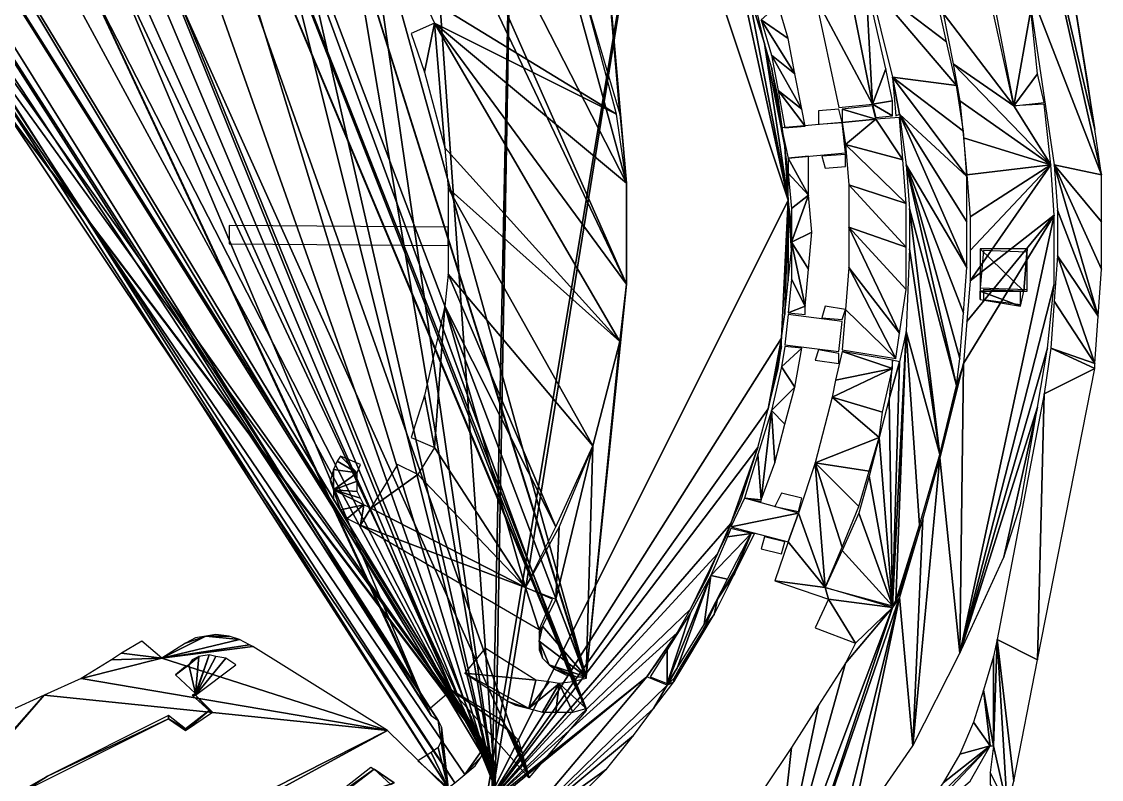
# Model space of a CAD drawing. Extents: x -35430092 to -35393830, y 11991942 to 12015432.
# Drawn here: x -35410488 to -35409596, y 12001716 to 12002343 of the extents above; entities that cross this region are included whole.
import ezdxf

# ---------------------------------------------------------------- set-up
doc = ezdxf.new("R2010")
doc.units = 0

msp = doc.modelspace()

# ---------------------------------------------------------------- linework, layer by layer
at = {"layer": 'mg_to_dxf', "color": 52}
for points in [[(-35410099.65, 12001735.92), (-35410099.65, 12001735.92), (-35410837.43, 12002906.62), (-35410934.87, 12002842.59)], [(-35410096.86, 12001727.57), (-35410096.86, 12001727.57), (-35410812.37, 12002908.01), (-35410837.43, 12002906.62)], [(-35410099.65, 12001735.92), (-35410099.65, 12001735.92), (-35410837.43, 12002906.62), (-35410099.65, 12001735.92)], [(-35410096.86, 12001727.57), (-35410096.86, 12001727.57), (-35410837.43, 12002906.62), (-35410099.65, 12001735.92)], [(-35410096.86, 12001719.21), (-35410096.86, 12001719.21), (-35410739.98, 12002906.62), (-35410812.37, 12002908.01)], [(-35410096.86, 12001719.21), (-35410096.86, 12001719.21), (-35410812.37, 12002908.01), (-35410096.86, 12001727.57)], [(-35410739.98, 12002906.62), (-35410739.98, 12002906.62), (-35410096.86, 12001719.21), (-35410706.57, 12002906.62)], [(-35410096.86, 12001719.21), (-35410096.86, 12001719.21), (-35410653.68, 12002903.84), (-35410706.57, 12002906.62)], [(-35410096.86, 12001719.21), (-35410096.86, 12001719.21), (-35410575.72, 12002894.09), (-35410653.68, 12002903.84)], [(-35410575.72, 12002894.09), (-35410575.72, 12002894.09), (-35410096.86, 12001709.47), (-35410511.69, 12002882.96)], [(-35410096.86, 12001709.47), (-35410096.86, 12001709.47), (-35410575.72, 12002894.09), (-35410096.86, 12001719.21)], [(-35410511.69, 12002882.96), (-35410511.69, 12002882.96), (-35410096.86, 12001709.47), (-35410450.44, 12002867.64)], [(-35410130.27, 12001713.65), (-35410130.27, 12001713.65), (-35410895.89, 12002857.9), (-35410881.97, 12002867.64)], [(-35410135.84, 12001709.47), (-35410135.84, 12001709.47), (-35410881.97, 12002867.64), (-35410873.62, 12002870.43)], [(-35410130.27, 12001713.65), (-35410130.27, 12001713.65), (-35410881.97, 12002867.64), (-35410135.84, 12001709.47)], [(-35410144.19, 12001765.15), (-35410144.19, 12001765.15), (-35410873.62, 12002870.43), (-35410854.13, 12002871.82)], [(-35410135.84, 12001709.47), (-35410135.84, 12001709.47), (-35410873.62, 12002870.43), (-35410144.19, 12001765.15)], [(-35410149.76, 12001769.33), (-35410149.76, 12001769.33), (-35410854.13, 12002871.82), (-35410837.43, 12002871.82)], [(-35410149.76, 12001769.33), (-35410149.76, 12001769.33), (-35410854.13, 12002871.82), (-35410149.76, 12001769.33)], [(-35410144.19, 12001765.15), (-35410144.19, 12001765.15), (-35410854.13, 12002871.82), (-35410149.76, 12001769.33)], [(-35410149.76, 12001769.33), (-35410149.76, 12001769.33), (-35410837.43, 12002871.82), (-35410659.24, 12002857.9)], [(-35410450.44, 12002867.64), (-35410450.44, 12002867.64), (-35410096.86, 12001709.47), (-35410380.84, 12002845.37)], [(-35410105.21, 12001744.27), (-35410105.21, 12001744.27), (-35410904.24, 12002849.55), (-35410895.89, 12002857.9)], [(-35410130.27, 12001713.65), (-35410130.27, 12001713.65), (-35410895.89, 12002857.9), (-35410130.27, 12001713.65)], [(-35410130.27, 12001713.65), (-35410130.27, 12001713.65), (-35410895.89, 12002857.9)], [(-35410121.92, 12001720.61), (-35410121.92, 12001720.61), (-35410895.89, 12002857.9), (-35410130.27, 12001713.65)], [(-35410105.21, 12001744.27), (-35410105.21, 12001744.27), (-35410895.89, 12002857.9), (-35410121.92, 12001720.61)], [(-35410152.54, 12001773.5), (-35410152.54, 12001773.5), (-35410659.24, 12002857.9), (-35410609.13, 12002853.72)], [(-35410149.76, 12001769.33), (-35410149.76, 12001769.33), (-35410659.24, 12002857.9), (-35410152.54, 12001773.5)], [(-35410105.21, 12001744.27), (-35410105.21, 12001744.27), (-35410934.87, 12002842.59), (-35410904.24, 12002849.55)], [(-35410133.05, 12001790.21), (-35410133.05, 12001790.21), (-35410609.13, 12002853.72), (-35410578.51, 12002849.55)], [(-35410152.54, 12001773.5), (-35410152.54, 12001773.5), (-35410609.13, 12002853.72), (-35410133.05, 12001790.21)], [(-35410069.02, 12001717.82), (-35410069.02, 12001717.82), (-35410578.51, 12002849.55), (-35410461.58, 12002824.49)], [(-35410133.05, 12001790.21), (-35410133.05, 12001790.21), (-35410578.51, 12002849.55), (-35410069.02, 12001717.82)], [(-35410099.65, 12001735.92), (-35410099.65, 12001735.92), (-35410934.87, 12002842.59), (-35410105.21, 12001744.27)], [(-35410380.84, 12002845.37), (-35410380.84, 12002845.37), (-35410096.86, 12001709.47), (-35410353, 12002834.23)], [(-35410353, 12002834.23), (-35410353, 12002834.23), (-35410096.86, 12001709.47), (-35410280.61, 12002800.83)], [(-35410021.69, 12001774.9), (-35410021.69, 12001774.9), (-35410461.58, 12002824.49), (-35410430.95, 12002814.75)], [(-35410021.69, 12001773.5), (-35410021.69, 12001773.5), (-35410461.58, 12002824.49), (-35410021.69, 12001774.9)], [(-35410021.69, 12001773.5), (-35410021.69, 12001773.5), (-35410069.02, 12001717.82), (-35410461.58, 12002824.49)], [(-35410032.83, 12001797.17), (-35410032.83, 12001797.17), (-35410430.95, 12002814.75), (-35410403.11, 12002805)], [(-35410021.69, 12001774.9), (-35410021.69, 12001774.9), (-35410430.95, 12002814.75), (-35410032.83, 12001797.17)], [(-35410021.69, 12001799.95), (-35410021.69, 12001799.95), (-35410403.11, 12002805), (-35410327.94, 12002774.38)], [(-35410021.69, 12001799.95), (-35410021.69, 12001799.95), (-35410403.11, 12002805), (-35410021.69, 12001799.95)], [(-35410032.83, 12001797.17), (-35410032.83, 12001797.17), (-35410403.11, 12002805), (-35410021.69, 12001799.95)], [(-35410280.61, 12002800.83), (-35410280.61, 12002800.83), (-35410096.86, 12001709.47), (-35410252.77, 12002786.91)], [(-35410252.77, 12002786.91), (-35410252.77, 12002786.91), (-35410096.86, 12001709.47), (-35410169.25, 12002735.4)], [(-35410021.69, 12001801.34), (-35410021.69, 12001801.34), (-35410327.94, 12002774.38), (-35410286.18, 12002752.1)], [(-35410021.69, 12001799.95), (-35410021.69, 12001799.95), (-35410327.94, 12002774.38), (-35410021.69, 12001801.34)], [(-35409988.28, 12002125.69), (-35409988.28, 12002125.69), (-35410286.18, 12002752.1), (-35410258.34, 12002736.79)], [(-35410021.69, 12001801.34), (-35410021.69, 12001801.34), (-35410286.18, 12002752.1), (-35409988.28, 12002125.69)], [(-35409988.28, 12002209.21), (-35409988.28, 12002209.21), (-35410258.34, 12002736.79), (-35410108, 12002646.31)], [(-35409988.28, 12002125.69), (-35409988.28, 12002125.69), (-35410258.34, 12002736.79), (-35409988.28, 12002209.21)], [(-35410169.25, 12002735.4), (-35410169.25, 12002735.4), (-35410096.86, 12001709.47), (-35410080.16, 12002661.62)], [(-35410099.65, 12001701.12), (-35410099.65, 12001701.12), (-35410080.16, 12002661.62), (-35410096.86, 12001709.47)], [(-35410099.65, 12001701.12), (-35410099.65, 12001701.12), (-35409966.01, 12002529.38), (-35410080.16, 12002661.62)], [(-35409988.28, 12002209.21), (-35409988.28, 12002209.21), (-35410108, 12002646.31), (-35410018.91, 12002560)], [(-35409679.25, 12002586.45), (-35409679.25, 12002586.45), (-35409601.3, 12002253.76), (-35409637.49, 12002480.66)], [(-35409595.73, 12002216.17), (-35409595.73, 12002216.17), (-35409601.3, 12002253.76), (-35409679.25, 12002586.45)], [(-35409679.25, 12002586.45), (-35409679.25, 12002586.45), (-35409656.98, 12002374.86), (-35409595.73, 12002216.17)], [(-35410018.91, 12002560), (-35410018.91, 12002560), (-35410018.91, 12002351.2), (-35409993.85, 12002266.28)], [(-35410018.91, 12002560), (-35410018.91, 12002560), (-35409993.85, 12002266.28), (-35409988.28, 12002209.21)], [(-35409966.01, 12002529.38), (-35409966.01, 12002529.38), (-35410105.21, 12001694.16), (-35409854.65, 12002195.29)], [(-35410105.21, 12001694.16), (-35410105.21, 12001694.16), (-35409966.01, 12002529.38), (-35410099.65, 12001701.12)], [(-35409966.01, 12002529.38), (-35409966.01, 12002529.38), (-35409854.65, 12002195.29), (-35409899.19, 12002399.92)], [(-35409601.3, 12002253.76), (-35409601.3, 12002253.76), (-35409606.87, 12002292.73), (-35409637.49, 12002480.66)], [(-35409821.24, 12002456.99), (-35409821.24, 12002456.99), (-35409832.37, 12002363.73), (-35409785.05, 12002274.64)], [(-35409821.24, 12002456.99), (-35409821.24, 12002456.99), (-35409785.05, 12002274.64), (-35409790.61, 12002376.25)], [(-35409899.19, 12002399.92), (-35409899.19, 12002399.92), (-35409854.65, 12002195.29), (-35409888.06, 12002369.29)], [(-35409790.61, 12002376.25), (-35409790.61, 12002376.25), (-35409785.05, 12002274.64), (-35409773.91, 12002303.87)], [(-35409723.8, 12002326.14), (-35409723.8, 12002326.14), (-35409732.15, 12002363.73), (-35409787.83, 12002374.86)], [(-35409787.83, 12002374.86), (-35409787.83, 12002374.86), (-35409715.44, 12002289.95), (-35409723.8, 12002326.14)], [(-35409787.83, 12002374.86), (-35409787.83, 12002374.86), (-35409768.34, 12002296.91), (-35409715.44, 12002289.95)], [(-35409656.98, 12002374.86), (-35409656.98, 12002374.86), (-35409634.71, 12002224.52), (-35409595.73, 12002216.17)], [(-35409996.64, 12002266.28), (-35409996.64, 12002266.28), (-35410018.91, 12002349.81), (-35410158.11, 12002365.12)], [(-35410146.98, 12002341.45), (-35410146.98, 12002341.45), (-35409996.64, 12002266.28), (-35410158.11, 12002365.12)], [(-35409888.06, 12002369.29), (-35409888.06, 12002369.29), (-35409854.65, 12002195.29), (-35409874.14, 12002324.75)], [(-35409888.06, 12002369.29), (-35409888.06, 12002369.29), (-35409874.14, 12002324.75), (-35409879.7, 12002348.41)], [(-35409832.37, 12002363.73), (-35409832.37, 12002363.73), (-35409812.89, 12002271.85), (-35409785.05, 12002274.64)], [(-35409876.92, 12002344.24), (-35409876.92, 12002344.24), (-35409854.65, 12002328.93), (-35409863, 12002356.77)], [(-35409668.11, 12002273.24), (-35409668.11, 12002273.24), (-35409687.6, 12002362.33), (-35409726.58, 12002349.81)], [(-35409668.11, 12002273.24), (-35409668.11, 12002273.24), (-35409654.19, 12002352.59), (-35409684.82, 12002360.94)], [(-35409718.23, 12002308.04), (-35409718.23, 12002308.04), (-35409668.11, 12002273.24), (-35409726.58, 12002349.81)], [(-35409648.63, 12002299.69), (-35409648.63, 12002299.69), (-35409654.19, 12002352.59), (-35409668.11, 12002273.24)], [(-35410146.98, 12002341.45), (-35410146.98, 12002341.45), (-35410166.46, 12002333.1), (-35410155.33, 12002301.08)], [(-35410146.98, 12002341.45), (-35410146.98, 12002341.45), (-35410155.33, 12002301.08), (-35410138.62, 12002238.44)], [(-35410146.98, 12002341.45), (-35410146.98, 12002341.45), (-35409988.28, 12002209.21), (-35409996.64, 12002266.28)], [(-35409993.85, 12002078.36), (-35409993.85, 12002078.36), (-35409988.28, 12002125.69), (-35410146.98, 12002341.45)], [(-35410146.98, 12002341.45), (-35410146.98, 12002341.45), (-35409988.28, 12002125.69), (-35409988.28, 12002209.21)], [(-35410138.62, 12002238.44), (-35410138.62, 12002238.44), (-35409993.85, 12002078.36), (-35410146.98, 12002341.45)], [(-35409849.08, 12002299.69), (-35409849.08, 12002299.69), (-35409854.65, 12002328.93), (-35409876.92, 12002344.24)], [(-35409868.57, 12002315.01), (-35409868.57, 12002315.01), (-35409849.08, 12002299.69), (-35409876.92, 12002344.24)], [(-35409874.14, 12002324.75), (-35409874.14, 12002324.75), (-35409857.43, 12002239.84), (-35409868.57, 12002305.26)], [(-35409874.14, 12002324.75), (-35409874.14, 12002324.75), (-35409854.65, 12002195.29), (-35409857.43, 12002239.84)], [(-35409868.57, 12002315.01), (-35409868.57, 12002315.01), (-35409843.51, 12002270.46), (-35409849.08, 12002299.69)], [(-35409868.57, 12002315.01), (-35409868.57, 12002315.01), (-35409863, 12002285.77), (-35409843.51, 12002270.46)], [(-35409868.57, 12002305.26), (-35409868.57, 12002305.26), (-35409857.43, 12002239.84), (-35409863, 12002280.2)], [(-35409773.91, 12002303.87), (-35409773.91, 12002303.87), (-35409785.05, 12002274.64), (-35409768.34, 12002277.42)], [(-35409637.49, 12002224.52), (-35409637.49, 12002224.52), (-35409668.11, 12002273.24), (-35409718.23, 12002308.04)], [(-35409637.49, 12002224.52), (-35409637.49, 12002224.52), (-35409718.23, 12002308.04), (-35409712.66, 12002277.42)], [(-35409768.34, 12002296.91), (-35409768.34, 12002296.91), (-35409765.56, 12002264.89), (-35409762.77, 12002266.28)], [(-35409768.34, 12002296.91), (-35409768.34, 12002296.91), (-35409709.88, 12002252.36), (-35409715.44, 12002289.95)], [(-35409768.34, 12002296.91), (-35409768.34, 12002296.91), (-35409707.09, 12002214.78), (-35409709.88, 12002252.36)], [(-35409762.77, 12002266.28), (-35409762.77, 12002266.28), (-35409707.09, 12002214.78), (-35409768.34, 12002296.91)], [(-35409648.63, 12002299.69), (-35409648.63, 12002299.69), (-35409668.11, 12002273.24), (-35409643.06, 12002276.03)], [(-35409863, 12002285.77), (-35409863, 12002285.77), (-35409840.73, 12002256.54), (-35409843.51, 12002270.46)], [(-35409863, 12002285.77), (-35409863, 12002285.77), (-35409857.43, 12002255.15), (-35409840.73, 12002256.54)], [(-35409785.05, 12002274.64), (-35409785.05, 12002274.64), (-35409768.34, 12002264.89), (-35409768.34, 12002277.42)], [(-35409785.05, 12002274.64), (-35409785.05, 12002274.64), (-35409782.26, 12002263.5), (-35409768.34, 12002264.89)], [(-35409637.49, 12002224.52), (-35409637.49, 12002224.52), (-35409712.66, 12002277.42), (-35409709.88, 12002246.8)], [(-35409637.49, 12002224.52), (-35409637.49, 12002224.52), (-35409643.06, 12002274.64), (-35409668.11, 12002273.24)], [(-35409829.59, 12002257.93), (-35409810.1, 12002259.32), (-35409812.89, 12002270.46), (-35409829.59, 12002269.07)], [(-35409782.26, 12002262.11), (-35409782.26, 12002262.11), (-35409785.05, 12002273.24), (-35409810.1, 12002270.46)], [(-35409782.26, 12002262.11), (-35409782.26, 12002262.11), (-35409810.1, 12002270.46), (-35409810.1, 12002259.32)], [(-35409762.77, 12002266.28), (-35409762.77, 12002266.28), (-35409707.09, 12002139.61), (-35409707.09, 12002177.19)], [(-35409762.77, 12002266.28), (-35409762.77, 12002266.28), (-35409707.09, 12002177.19), (-35409707.09, 12002214.78)], [(-35409762.77, 12002266.28), (-35409762.77, 12002266.28), (-35409757.21, 12002224.52), (-35409707.09, 12002139.61)], [(-35409860.22, 12002255.15), (-35409854.65, 12002230.09), (-35409807.32, 12002234.27), (-35409810.1, 12002259.32)], [(-35409807.32, 12002241.23), (-35409807.32, 12002241.23), (-35409782.26, 12002262.11), (-35409810.1, 12002259.32)], [(-35409807.32, 12002241.23), (-35409807.32, 12002241.23), (-35409759.99, 12002228.7), (-35409782.26, 12002262.11)], [(-35409782.26, 12002262.11), (-35409782.26, 12002262.11), (-35409759.99, 12002228.7), (-35409762.77, 12002263.5)], [(-35409857.43, 12002239.84), (-35409857.43, 12002239.84), (-35409854.65, 12002195.29), (-35409854.65, 12002217.56)], [(-35409807.32, 12002241.23), (-35409807.32, 12002241.23), (-35409757.21, 12002192.51), (-35409759.99, 12002228.7)], [(-35409804.53, 12002207.82), (-35409804.53, 12002207.82), (-35409757.21, 12002192.51), (-35409807.32, 12002241.23)], [(-35409637.49, 12002224.52), (-35409637.49, 12002224.52), (-35409709.88, 12002246.8), (-35409707.09, 12002216.17)], [(-35409993.85, 12002078.36), (-35409993.85, 12002078.36), (-35410138.62, 12002238.44), (-35410135.84, 12002205.03)], [(-35409837.94, 12002199.47), (-35409837.94, 12002199.47), (-35409837.94, 12002231.48), (-35409854.65, 12002230.09)], [(-35409837.94, 12002199.47), (-35409837.94, 12002199.47), (-35409854.65, 12002230.09), (-35409854.65, 12002217.56)], [(-35409824.02, 12002221.74), (-35409807.32, 12002223.13), (-35409807.32, 12002232.87), (-35409826.81, 12002231.48)], [(-35409757.21, 12002224.52), (-35409757.21, 12002224.52), (-35409709.88, 12002102.02), (-35409707.09, 12002139.61)], [(-35409757.21, 12002224.52), (-35409757.21, 12002224.52), (-35409712.66, 12002064.44), (-35409709.88, 12002102.02)], [(-35409715.44, 12002042.17), (-35409715.44, 12002042.17), (-35409712.66, 12002064.44), (-35409757.21, 12002224.52)], [(-35409754.42, 12002188.33), (-35409754.42, 12002188.33), (-35409715.44, 12002042.17), (-35409757.21, 12002224.52)], [(-35409637.49, 12002224.52), (-35409637.49, 12002224.52), (-35409707.09, 12002216.17), (-35409704.31, 12002181.37)], [(-35409637.49, 12002224.52), (-35409637.49, 12002224.52), (-35409704.31, 12002128.47), (-35409634.71, 12002182.76)], [(-35409637.49, 12002224.52), (-35409637.49, 12002224.52), (-35409704.31, 12002181.37), (-35409704.31, 12002153.53)], [(-35409637.49, 12002224.52), (-35409637.49, 12002224.52), (-35409704.31, 12002153.53), (-35409704.31, 12002128.47)], [(-35409634.71, 12002224.52), (-35409634.71, 12002224.52), (-35409595.73, 12002138.22), (-35409595.73, 12002177.19)], [(-35409634.71, 12002224.52), (-35409634.71, 12002224.52), (-35409598.51, 12002099.24), (-35409595.73, 12002138.22)], [(-35409631.92, 12002186.94), (-35409631.92, 12002186.94), (-35409598.51, 12002099.24), (-35409634.71, 12002224.52)], [(-35409634.71, 12002224.52), (-35409634.71, 12002224.52), (-35409595.73, 12002177.19), (-35409595.73, 12002216.17)], [(-35409851.86, 12002188.33), (-35409851.86, 12002188.33), (-35409837.94, 12002199.47), (-35409854.65, 12002217.56)], [(-35410135.84, 12002205.03), (-35410135.84, 12002205.03), (-35410016.12, 12001992.05), (-35409993.85, 12002078.36)], [(-35410135.84, 12002134.04), (-35410135.84, 12002134.04), (-35410016.12, 12001992.05), (-35410135.84, 12002205.03)], [(-35409804.53, 12002207.82), (-35409804.53, 12002207.82), (-35409757.21, 12002156.31), (-35409757.21, 12002192.51)], [(-35409804.53, 12002173.02), (-35409804.53, 12002173.02), (-35409757.21, 12002156.31), (-35409804.53, 12002207.82)], [(-35409854.65, 12002195.29), (-35409854.65, 12002195.29), (-35410105.21, 12001694.16), (-35409860.22, 12002081.14)], [(-35409854.65, 12002195.29), (-35409854.65, 12002195.29), (-35409860.22, 12002081.14), (-35409857.43, 12002100.63)], [(-35409854.65, 12002128.47), (-35409854.65, 12002128.47), (-35409854.65, 12002195.29), (-35409857.43, 12002100.63)], [(-35409854.65, 12002195.29), (-35409854.65, 12002195.29), (-35409851.86, 12002153.53), (-35409851.86, 12002175.8)], [(-35409854.65, 12002195.29), (-35409854.65, 12002195.29), (-35409854.65, 12002128.47), (-35409851.86, 12002153.53)], [(-35409851.86, 12002160.49), (-35409851.86, 12002160.49), (-35409835.16, 12002168.84), (-35409837.94, 12002199.47)], [(-35409851.86, 12002160.49), (-35409851.86, 12002160.49), (-35409837.94, 12002199.47), (-35409851.86, 12002188.33)], [(-35409729.36, 12001985.09), (-35409729.36, 12001985.09), (-35409715.44, 12002042.17), (-35409754.42, 12002188.33)], [(-35409754.42, 12002154.92), (-35409754.42, 12002154.92), (-35409729.36, 12001985.09), (-35409754.42, 12002188.33)], [(-35409631.92, 12002149.35), (-35409631.92, 12002149.35), (-35409598.51, 12002099.24), (-35409631.92, 12002186.94)], [(-35409634.71, 12002182.76), (-35409634.71, 12002182.76), (-35409712.66, 12001820.83), (-35409634.71, 12002125.69)], [(-35409634.71, 12002182.76), (-35409634.71, 12002182.76), (-35409709.88, 12002060.26), (-35409712.66, 12001820.83)], [(-35409634.71, 12002182.76), (-35409634.71, 12002182.76), (-35409707.09, 12002095.06), (-35409709.88, 12002060.26)], [(-35409634.71, 12002182.76), (-35409634.71, 12002182.76), (-35409704.31, 12002128.47), (-35409707.09, 12002095.06)], [(-35410316.8, 12002159.1), (-35410135.84, 12002157.71), (-35410135.84, 12002173.02), (-35410316.8, 12002174.41)], [(-35409835.16, 12002168.84), (-35409835.16, 12002168.84), (-35409851.86, 12002160.49), (-35409837.94, 12002138.22)], [(-35409804.53, 12002173.02), (-35409804.53, 12002173.02), (-35409757.21, 12002121.51), (-35409757.21, 12002156.31)], [(-35409804.53, 12002173.02), (-35409804.53, 12002173.02), (-35409762.77, 12002085.32), (-35409757.21, 12002121.51)], [(-35409804.53, 12002139.61), (-35409804.53, 12002139.61), (-35409762.77, 12002085.32), (-35409804.53, 12002173.02)], [(-35409851.86, 12002160.49), (-35409851.86, 12002160.49), (-35409840.73, 12002107.59), (-35409837.94, 12002138.22)], [(-35409851.86, 12002160.49), (-35409851.86, 12002160.49), (-35409851.86, 12002129.86), (-35409840.73, 12002107.59)], [(-35409757.21, 12002086.71), (-35409757.21, 12002086.71), (-35409729.36, 12001985.09), (-35409754.42, 12002154.92)], [(-35409659.76, 12002120.12), (-35409659.76, 12002120.12), (-35409656.98, 12002154.92), (-35409695.96, 12002154.92)], [(-35409659.76, 12002120.12), (-35409659.76, 12002120.12), (-35409695.96, 12002154.92), (-35409695.96, 12002120.12)], [(-35409695.96, 12002122.9), (-35409656.98, 12002121.51), (-35409656.98, 12002152.14), (-35409693.17, 12002153.53)], [(-35409659.76, 12002120.12), (-35409659.76, 12002120.12), (-35409656.98, 12002120.12), (-35409656.98, 12002154.92)], [(-35409634.71, 12002111.77), (-35409634.71, 12002111.77), (-35409601.3, 12002060.26), (-35409631.92, 12002149.35)], [(-35409601.3, 12002060.26), (-35409601.3, 12002060.26), (-35409598.51, 12002099.24), (-35409631.92, 12002149.35)], [(-35410138.62, 12002107.59), (-35410138.62, 12002107.59), (-35410046.75, 12001925.23), (-35410135.84, 12002134.04)], [(-35410135.84, 12002134.04), (-35410135.84, 12002134.04), (-35410046.75, 12001925.23), (-35410016.12, 12001992.05)], [(-35409807.32, 12002104.81), (-35409807.32, 12002104.81), (-35409765.56, 12002064.44), (-35409804.53, 12002139.61)], [(-35409765.56, 12002064.44), (-35409765.56, 12002064.44), (-35409762.77, 12002085.32), (-35409804.53, 12002139.61)], [(-35409988.28, 12002125.69), (-35409988.28, 12002125.69), (-35409993.85, 12002078.36), (-35410021.69, 12001801.34)], [(-35409851.86, 12002129.86), (-35409851.86, 12002129.86), (-35409854.65, 12002102.02), (-35409840.73, 12002107.59)], [(-35409634.71, 12002125.69), (-35409634.71, 12002125.69), (-35409712.66, 12001820.83), (-35409640.27, 12002072.79)], [(-35409695.96, 12002113.16), (-35409695.96, 12002113.16), (-35409695.96, 12002120.12)], [(-35409662.55, 12002107.59), (-35409662.55, 12002107.59), (-35409695.96, 12002120.12), (-35409695.96, 12002113.16)], [(-35409659.76, 12002120.12), (-35409659.76, 12002120.12), (-35409695.96, 12002120.12), (-35409662.55, 12002107.59)], [(-35409693.17, 12002113.16), (-35409662.55, 12002108.98), (-35409662.55, 12002120.12), (-35409693.17, 12002121.51)], [(-35410146.98, 12001990.66), (-35410146.98, 12001990.66), (-35410138.62, 12002107.59), (-35410155.33, 12002033.81)], [(-35410071.81, 12001875.12), (-35410071.81, 12001875.12), (-35410138.62, 12002107.59), (-35410146.98, 12001990.66)], [(-35410071.81, 12001875.12), (-35410071.81, 12001875.12), (-35410046.75, 12001925.23), (-35410138.62, 12002107.59)], [(-35409840.73, 12002107.59), (-35409840.73, 12002107.59), (-35409854.65, 12002102.02), (-35409840.73, 12002100.63)], [(-35409810.1, 12002096.46), (-35409807.32, 12002104.81), (-35409824.02, 12002107.59), (-35409826.81, 12002097.85)], [(-35409807.32, 12002104.81), (-35409807.32, 12002104.81), (-35409810.1, 12002071.4), (-35409765.56, 12002064.44)], [(-35409601.3, 12002060.26), (-35409601.3, 12002060.26), (-35409634.71, 12002111.77), (-35409637.49, 12002072.79)], [(-35409857.43, 12002075.57), (-35409812.89, 12002070.01), (-35409810.1, 12002095.06), (-35409854.65, 12002100.63)], [(-35409860.22, 12002081.14), (-35409860.22, 12002081.14), (-35410105.21, 12001694.16), (-35409871.35, 12002022.68)], [(-35409993.85, 12002078.36), (-35409993.85, 12002078.36), (-35410016.12, 12001992.05), (-35410021.69, 12001801.34)], [(-35409860.22, 12002074.18), (-35409860.22, 12002074.18), (-35409860.22, 12002081.14), (-35409871.35, 12002022.68)], [(-35409768.34, 12001859.81), (-35409768.34, 12001859.81), (-35409757.21, 12002086.71), (-35409762.77, 12002061.65)], [(-35409768.34, 12001859.81), (-35409768.34, 12001859.81), (-35409765.56, 12001863.99), (-35409757.21, 12002086.71)], [(-35409765.56, 12001863.99), (-35409765.56, 12001863.99), (-35409746.07, 12001926.63), (-35409757.21, 12002086.71)], [(-35409757.21, 12002086.71), (-35409757.21, 12002086.71), (-35409746.07, 12001926.63), (-35409729.36, 12001985.09)], [(-35409860.22, 12002074.18), (-35409860.22, 12002074.18), (-35409871.35, 12002022.68), (-35409863, 12002056.09)], [(-35409860.22, 12002057.48), (-35409860.22, 12002057.48), (-35409843.51, 12002072.79), (-35409857.43, 12002074.18)], [(-35409860.22, 12002057.48), (-35409860.22, 12002057.48), (-35409849.08, 12002040.77), (-35409843.51, 12002072.79)], [(-35409832.37, 12002063.05), (-35409812.89, 12002060.26), (-35409812.89, 12002068.61), (-35409829.59, 12002071.4)], [(-35409815.67, 12002046.34), (-35409815.67, 12002046.34), (-35409768.34, 12002056.09), (-35409810.1, 12002070.01)], [(-35409810.1, 12002070.01), (-35409810.1, 12002070.01), (-35409768.34, 12002056.09), (-35409768.34, 12002063.05)], [(-35409640.27, 12002072.79), (-35409640.27, 12002072.79), (-35409712.66, 12001820.83), (-35409648.63, 12002024.07)], [(-35409643.06, 12002035.21), (-35409643.06, 12002035.21), (-35409601.3, 12002056.09), (-35409637.49, 12002072.79)], [(-35409637.49, 12002072.79), (-35409637.49, 12002072.79), (-35409601.3, 12002056.09), (-35409601.3, 12002060.26)], [(-35409762.77, 12002061.65), (-35409762.77, 12002061.65), (-35409768.34, 12002063.05), (-35409771.13, 12002031.03)], [(-35409768.34, 12001859.81), (-35409768.34, 12001859.81), (-35409762.77, 12002061.65), (-35409771.13, 12002031.03)], [(-35409709.88, 12002060.26), (-35409709.88, 12002060.26), (-35409715.44, 12002042.17), (-35409729.36, 12001982.31)], [(-35409712.66, 12001820.83), (-35409712.66, 12001820.83), (-35409709.88, 12002060.26), (-35409729.36, 12001982.31)], [(-35409868.57, 12002021.29), (-35409868.57, 12002021.29), (-35409849.08, 12002040.77), (-35409860.22, 12002057.48)], [(-35409818.45, 12002032.42), (-35409818.45, 12002032.42), (-35409768.34, 12002056.09), (-35409815.67, 12002046.34)], [(-35409776.69, 12002019.89), (-35409776.69, 12002019.89), (-35409768.34, 12002056.09), (-35409818.45, 12002032.42)], [(-35409643.06, 12002035.21), (-35409643.06, 12002035.21), (-35409648.63, 12001815.26), (-35409601.3, 12002056.09)], [(-35410155.33, 12002033.81), (-35410155.33, 12002033.81), (-35410166.46, 12001999.01), (-35410146.98, 12001990.66)], [(-35409868.57, 12002021.29), (-35409868.57, 12002021.29), (-35409857.43, 12002010.15), (-35409849.08, 12002040.77)], [(-35409682.04, 12001831.97), (-35409682.04, 12001831.97), (-35409648.63, 12001815.26), (-35409643.06, 12002035.21)], [(-35409832.37, 12001978.13), (-35409832.37, 12001978.13), (-35409779.48, 12001999.01), (-35409818.45, 12002032.42)], [(-35409818.45, 12002032.42), (-35409818.45, 12002032.42), (-35409779.48, 12001999.01), (-35409776.69, 12002019.89)], [(-35409768.34, 12001859.81), (-35409768.34, 12001859.81), (-35409771.13, 12002031.03), (-35409779.48, 12001999.01)], [(-35409871.35, 12002022.68), (-35409871.35, 12002022.68), (-35410105.21, 12001694.16), (-35409879.7, 12001990.66)], [(-35409876.92, 12001947.51), (-35409876.92, 12001947.51), (-35409868.57, 12002021.29), (-35409879.7, 12001985.09)], [(-35409876.92, 12001947.51), (-35409876.92, 12001947.51), (-35409865.78, 12001978.13), (-35409868.57, 12002021.29)], [(-35409868.57, 12002021.29), (-35409868.57, 12002021.29), (-35409865.78, 12001978.13), (-35409857.43, 12002010.15)], [(-35409648.63, 12002024.07), (-35409648.63, 12002024.07), (-35409712.66, 12001820.83), (-35409676.47, 12001900.18)], [(-35409648.63, 12002024.07), (-35409648.63, 12002024.07), (-35409676.47, 12001900.18), (-35409662.55, 12001943.33)], [(-35409832.37, 12001978.13), (-35409832.37, 12001978.13), (-35409787.83, 12001971.17), (-35409779.48, 12001999.01)], [(-35409768.34, 12001859.81), (-35409768.34, 12001859.81), (-35409779.48, 12001999.01), (-35409787.83, 12001967)], [(-35410071.81, 12001875.12), (-35410071.81, 12001875.12), (-35410146.98, 12001990.66), (-35410160.9, 12001968.39)], [(-35409879.7, 12001990.66), (-35409879.7, 12001990.66), (-35410105.21, 12001694.16), (-35409901.98, 12001928.02)], [(-35410016.12, 12001992.05), (-35410016.12, 12001992.05), (-35410043.96, 12001925.23), (-35410046.75, 12001865.38)], [(-35410021.69, 12001801.34), (-35410021.69, 12001801.34), (-35410016.12, 12001992.05), (-35410046.75, 12001865.38)], [(-35409879.7, 12001990.66), (-35409879.7, 12001990.66), (-35409901.98, 12001928.02), (-35409893.62, 12001947.51)], [(-35410211.01, 12001969.78), (-35410211.01, 12001969.78), (-35410224.93, 12001983.7), (-35410227.71, 12001979.52)], [(-35410211.01, 12001969.78), (-35410211.01, 12001969.78), (-35410208.22, 12001976.74), (-35410224.93, 12001983.7)], [(-35409876.92, 12001947.51), (-35409876.92, 12001947.51), (-35409879.7, 12001985.09), (-35409890.84, 12001948.9)], [(-35409712.66, 12001820.83), (-35409712.66, 12001820.83), (-35409729.36, 12001982.31), (-35409751.64, 12001744.27)], [(-35409729.36, 12001982.31), (-35409729.36, 12001982.31), (-35409743.28, 12001932.2), (-35409751.64, 12001744.27)], [(-35410233.28, 12001962.82), (-35410233.28, 12001962.82), (-35410230.5, 12001955.86), (-35410230.5, 12001972.56)], [(-35410230.5, 12001972.56), (-35410230.5, 12001972.56), (-35410211.01, 12001969.78), (-35410227.71, 12001979.52)], [(-35410230.5, 12001955.86), (-35410230.5, 12001955.86), (-35410211.01, 12001969.78), (-35410230.5, 12001972.56)], [(-35410160.9, 12001968.39), (-35410160.9, 12001968.39), (-35410177.6, 12001976.74), (-35410199.87, 12001940.55)], [(-35409824.02, 12001875.12), (-35409824.02, 12001875.12), (-35409832.37, 12001978.13), (-35409846.3, 12001936.37)], [(-35409832.37, 12001978.13), (-35409832.37, 12001978.13), (-35409796.18, 12001941.94), (-35409787.83, 12001971.17)], [(-35409824.02, 12001875.12), (-35409824.02, 12001875.12), (-35409810.1, 12001908.53), (-35409832.37, 12001978.13)], [(-35409832.37, 12001978.13), (-35409832.37, 12001978.13), (-35409810.1, 12001908.53), (-35409796.18, 12001941.94)], [(-35410211.01, 12001962.82), (-35410211.01, 12001962.82), (-35410211.01, 12001969.78), (-35410230.5, 12001955.86)], [(-35410211.01, 12001962.82), (-35410211.01, 12001962.82), (-35410230.5, 12001955.86), (-35410211.01, 12001954.47)], [(-35410071.81, 12001875.12), (-35410071.81, 12001875.12), (-35410160.9, 12001968.39), (-35410199.87, 12001940.55)], [(-35409768.34, 12001859.81), (-35409768.34, 12001859.81), (-35409787.83, 12001967), (-35409796.18, 12001936.37)], [(-35410230.5, 12001955.86), (-35410230.5, 12001955.86), (-35410208.22, 12001948.9), (-35410211.01, 12001954.47)], [(-35410230.5, 12001955.86), (-35410230.5, 12001955.86), (-35410224.93, 12001939.16), (-35410205.44, 12001943.33)], [(-35410230.5, 12001955.86), (-35410230.5, 12001955.86), (-35410230.5, 12001947.51), (-35410224.93, 12001939.16)], [(-35410230.5, 12001955.86), (-35410230.5, 12001955.86), (-35410205.44, 12001943.33), (-35410208.22, 12001948.9)], [(-35409860.22, 12001953.08), (-35409865.78, 12001941.94), (-35409846.3, 12001937.76), (-35409843.51, 12001948.9)], [(-35409846.3, 12001936.37), (-35409846.3, 12001936.37), (-35409890.84, 12001948.9), (-35409901.98, 12001925.23)], [(-35409876.92, 12001947.51), (-35409876.92, 12001947.51), (-35409890.84, 12001948.9), (-35409876.92, 12001946.12)], [(-35410205.44, 12001943.33), (-35410205.44, 12001943.33), (-35410224.93, 12001939.16), (-35410219.36, 12001932.2)], [(-35410205.44, 12001943.33), (-35410205.44, 12001943.33), (-35410219.36, 12001932.2), (-35410208.22, 12001926.63)], [(-35410208.22, 12001926.63), (-35410208.22, 12001926.63), (-35410199.87, 12001940.55), (-35410205.44, 12001943.33)], [(-35410199.87, 12001940.55), (-35410199.87, 12001940.55), (-35410208.22, 12001926.63), (-35410071.81, 12001875.12)], [(-35409846.3, 12001936.37), (-35409846.3, 12001936.37), (-35409901.98, 12001925.23), (-35409854.65, 12001912.71)], [(-35409824.02, 12001875.12), (-35409824.02, 12001875.12), (-35409846.3, 12001936.37), (-35409854.65, 12001912.71)], [(-35409810.1, 12001905.75), (-35409810.1, 12001905.75), (-35409768.34, 12001859.81), (-35409796.18, 12001936.37)], [(-35410060.67, 12001840.32), (-35410060.67, 12001840.32), (-35410071.81, 12001875.12), (-35410208.22, 12001926.63)], [(-35409901.98, 12001928.02), (-35409901.98, 12001928.02), (-35410105.21, 12001694.16), (-35409913.11, 12001902.96)], [(-35409901.98, 12001928.02), (-35409901.98, 12001928.02), (-35409913.11, 12001902.96), (-35409904.76, 12001919.67)], [(-35409765.56, 12001863.99), (-35409765.56, 12001863.99), (-35409762.77, 12001869.55), (-35409746.07, 12001926.63)], [(-35409762.77, 12001866.77), (-35409762.77, 12001866.77), (-35409751.64, 12001744.27), (-35409743.28, 12001932.2)], [(-35410043.96, 12001925.23), (-35410043.96, 12001925.23), (-35410071.81, 12001875.12), (-35410046.75, 12001865.38)], [(-35409918.68, 12001884.87), (-35409918.68, 12001884.87), (-35409885.27, 12001919.67), (-35409904.76, 12001916.88)], [(-35409918.68, 12001884.87), (-35409918.68, 12001884.87), (-35409904.76, 12001882.08), (-35409885.27, 12001919.67)], [(-35409904.76, 12001916.88), (-35409904.76, 12001916.88), (-35409885.27, 12001919.67), (-35409901.98, 12001923.84)], [(-35409899.19, 12001886.26), (-35409899.19, 12001886.26), (-35409885.27, 12001919.67), (-35409899.19, 12001889.04)], [(-35409899.19, 12001886.26), (-35409899.19, 12001886.26), (-35409882.49, 12001919.67), (-35409885.27, 12001919.67)], [(-35409874.14, 12001916.88), (-35409876.92, 12001907.14), (-35409860.22, 12001902.96), (-35409857.43, 12001912.71)], [(-35409824.02, 12001875.12), (-35409824.02, 12001875.12), (-35409854.65, 12001912.71), (-35409865.78, 12001880.69)], [(-35409913.11, 12001902.96), (-35409913.11, 12001902.96), (-35410105.21, 12001694.16), (-35409935.39, 12001857.03)], [(-35409913.11, 12001902.96), (-35409913.11, 12001902.96), (-35409935.39, 12001857.03), (-35409921.47, 12001883.47)], [(-35409810.1, 12001905.75), (-35409810.1, 12001905.75), (-35409824.02, 12001875.12), (-35409768.34, 12001859.81)], [(-35409954.87, 12001795.78), (-35409954.87, 12001795.78), (-35409946.52, 12001808.3), (-35409918.68, 12001884.87)], [(-35409935.39, 12001854.24), (-35409935.39, 12001854.24), (-35409954.87, 12001795.78), (-35409918.68, 12001884.87)], [(-35409918.68, 12001884.87), (-35409918.68, 12001884.87), (-35409946.52, 12001808.3), (-35409924.25, 12001844.5)], [(-35409918.68, 12001884.87), (-35409918.68, 12001884.87), (-35409924.25, 12001844.5), (-35409904.76, 12001882.08)], [(-35409915.9, 12001852.85), (-35409915.9, 12001852.85), (-35409899.19, 12001886.26), (-35409913.11, 12001865.38)], [(-35409913.11, 12001865.38), (-35409913.11, 12001865.38), (-35409899.19, 12001886.26), (-35409899.19, 12001889.04)], [(-35410071.81, 12001875.12), (-35410071.81, 12001875.12), (-35410060.67, 12001840.32), (-35410049.53, 12001865.38)], [(-35409824.02, 12001875.12), (-35409824.02, 12001875.12), (-35409865.78, 12001880.69), (-35409821.24, 12001865.38)], [(-35409768.34, 12001858.42), (-35409768.34, 12001858.42), (-35409824.02, 12001875.12), (-35409821.24, 12001865.38)], [(-35410046.75, 12001865.38), (-35410046.75, 12001865.38), (-35410057.88, 12001843.1), (-35410021.69, 12001801.34)], [(-35409924.25, 12001841.71), (-35409924.25, 12001841.71), (-35409915.9, 12001852.85), (-35409913.11, 12001865.38)], [(-35409849.08, 12001616.2), (-35409849.08, 12001616.2), (-35409815.67, 12001653.79), (-35409762.77, 12001866.77)], [(-35409768.34, 12001858.42), (-35409768.34, 12001858.42), (-35409849.08, 12001616.2), (-35409762.77, 12001866.77)], [(-35409821.24, 12001865.38), (-35409821.24, 12001865.38), (-35409832.37, 12001841.71), (-35409798.97, 12001829.18)], [(-35409768.34, 12001858.42), (-35409768.34, 12001858.42), (-35409821.24, 12001865.38), (-35409798.97, 12001829.18)], [(-35409762.77, 12001866.77), (-35409762.77, 12001866.77), (-35409815.67, 12001653.79), (-35409804.53, 12001667.71)], [(-35409804.53, 12001667.71), (-35409804.53, 12001667.71), (-35409751.64, 12001744.27), (-35409762.77, 12001866.77)], [(-35409935.39, 12001857.03), (-35409935.39, 12001857.03), (-35410105.21, 12001694.16), (-35409946.52, 12001837.54)], [(-35409868.57, 12001592.54), (-35409868.57, 12001592.54), (-35409849.08, 12001616.2), (-35409768.34, 12001858.42)], [(-35409868.57, 12001592.54), (-35409868.57, 12001592.54), (-35409768.34, 12001858.42), (-35409807.32, 12001812.48)], [(-35409807.32, 12001812.48), (-35409807.32, 12001812.48), (-35409768.34, 12001858.42), (-35409798.97, 12001829.18)], [(-35409935.39, 12001854.24), (-35409935.39, 12001854.24), (-35409954.87, 12001823.62), (-35409954.87, 12001795.78)], [(-35409949.31, 12001797.17), (-35409949.31, 12001797.17), (-35409915.9, 12001852.85), (-35409924.25, 12001841.71)], [(-35409946.52, 12001837.54), (-35409946.52, 12001837.54), (-35410105.21, 12001694.16), (-35409971.58, 12001801.34)], [(-35410057.88, 12001843.1), (-35410057.88, 12001843.1), (-35410060.67, 12001838.93), (-35410060.67, 12001837.54)], [(-35410021.69, 12001801.34), (-35410021.69, 12001801.34), (-35410057.88, 12001843.1), (-35410060.67, 12001830.58)], [(-35410060.67, 12001830.58), (-35410060.67, 12001830.58), (-35410057.88, 12001843.1), (-35410060.67, 12001837.54)], [(-35409971.58, 12001801.34), (-35409971.58, 12001801.34), (-35409963.23, 12001812.48), (-35409946.52, 12001837.54)], [(-35409949.31, 12001797.17), (-35409949.31, 12001797.17), (-35409924.25, 12001841.71), (-35409943.74, 12001809.7)], [(-35410372.49, 12001816.66), (-35410372.49, 12001816.66), (-35410389.19, 12001830.58), (-35410405.89, 12001820.83)], [(-35410353, 12001829.18), (-35410353, 12001829.18), (-35410372.49, 12001816.66), (-35410336.29, 12001834.75)], [(-35410372.49, 12001816.66), (-35410372.49, 12001816.66), (-35410308.45, 12001831.97), (-35410336.29, 12001834.75)], [(-35410300.1, 12001827.79), (-35410300.1, 12001827.79), (-35410308.45, 12001831.97), (-35410372.49, 12001816.66)], [(-35410353, 12001829.18), (-35410353, 12001829.18), (-35410336.29, 12001834.75), (-35410344.64, 12001833.36)], [(-35410327.94, 12001836.14), (-35410327.94, 12001836.14), (-35410336.29, 12001834.75), (-35410316.8, 12001834.75)], [(-35410336.29, 12001834.75), (-35410336.29, 12001834.75), (-35410308.45, 12001831.97), (-35410316.8, 12001834.75)], [(-35410021.69, 12001801.34), (-35410021.69, 12001801.34), (-35410060.67, 12001830.58), (-35410052.32, 12001811.09)], [(-35410060.67, 12001830.58), (-35410060.67, 12001830.58), (-35410057.88, 12001816.66), (-35410052.32, 12001811.09)], [(-35410060.67, 12001830.58), (-35410060.67, 12001830.58), (-35410060.67, 12001823.62), (-35410057.88, 12001816.66)], [(-35409684.82, 12001744.27), (-35409684.82, 12001744.27), (-35409682.04, 12001831.97), (-35409684.82, 12001818.05)], [(-35409673.68, 12001694.16), (-35409673.68, 12001694.16), (-35409682.04, 12001831.97), (-35409684.82, 12001744.27)], [(-35409682.04, 12001831.97), (-35409682.04, 12001831.97), (-35409668.11, 12001715.04), (-35409648.63, 12001815.26)], [(-35409673.68, 12001694.16), (-35409673.68, 12001694.16), (-35409668.11, 12001715.04), (-35409682.04, 12001831.97)], [(-35410372.49, 12001816.66), (-35410372.49, 12001816.66), (-35410405.89, 12001820.83), (-35410414.25, 12001815.26)], [(-35410372.49, 12001816.66), (-35410372.49, 12001816.66), (-35410297.32, 12001826.4), (-35410300.1, 12001827.79)], [(-35410185.95, 12001756.8), (-35410185.95, 12001756.8), (-35410297.32, 12001826.4), (-35410372.49, 12001816.66)], [(-35410344.64, 12001787.42), (-35410344.64, 12001787.42), (-35410333.51, 12001819.44), (-35410341.86, 12001818.05)], [(-35410344.64, 12001786.03), (-35410344.64, 12001786.03), (-35410327.94, 12001818.05), (-35410333.51, 12001819.44)], [(-35410344.64, 12001786.03), (-35410344.64, 12001786.03), (-35410333.51, 12001819.44), (-35410344.64, 12001787.42)], [(-35410063.45, 12001798.56), (-35410063.45, 12001798.56), (-35410105.21, 12001825.01), (-35410121.92, 12001804.13)], [(-35409954.87, 12001795.78), (-35409954.87, 12001795.78), (-35409954.87, 12001823.62), (-35409968.79, 12001801.34)], [(-35410372.49, 12001816.66), (-35410372.49, 12001816.66), (-35410414.25, 12001815.26), (-35410439.3, 12001799.95)], [(-35410439.3, 12001799.95), (-35410439.3, 12001799.95), (-35410185.95, 12001756.8), (-35410372.49, 12001816.66)], [(-35410350.21, 12001811.09), (-35410350.21, 12001811.09), (-35410361.35, 12001802.74), (-35410344.64, 12001787.42)], [(-35410350.21, 12001811.09), (-35410350.21, 12001811.09), (-35410353, 12001809.7), (-35410361.35, 12001802.74)], [(-35410341.86, 12001818.05), (-35410341.86, 12001818.05), (-35410350.21, 12001811.09), (-35410344.64, 12001787.42)], [(-35410341.86, 12001818.05), (-35410341.86, 12001818.05), (-35410347.43, 12001815.26), (-35410350.21, 12001811.09)], [(-35410344.64, 12001786.03), (-35410344.64, 12001786.03), (-35410319.59, 12001816.66), (-35410327.94, 12001818.05)], [(-35410344.64, 12001786.03), (-35410344.64, 12001786.03), (-35410311.24, 12001811.09), (-35410319.59, 12001816.66)], [(-35410030.04, 12001801.34), (-35410030.04, 12001801.34), (-35410052.32, 12001811.09), (-35410046.75, 12001806.91)], [(-35410021.69, 12001801.34), (-35410021.69, 12001801.34), (-35410052.32, 12001811.09), (-35410030.04, 12001801.34)], [(-35409868.57, 12001592.54), (-35409868.57, 12001592.54), (-35409807.32, 12001812.48), (-35409829.59, 12001777.68)], [(-35409684.82, 12001818.05), (-35409684.82, 12001818.05), (-35409693.17, 12001790.21), (-35409684.82, 12001744.27)], [(-35410069.02, 12001774.9), (-35410069.02, 12001774.9), (-35410121.92, 12001804.13), (-35410085.73, 12001780.46)], [(-35410063.45, 12001798.56), (-35410063.45, 12001798.56), (-35410121.92, 12001804.13), (-35410069.02, 12001774.9)], [(-35409971.58, 12001801.34), (-35409971.58, 12001801.34), (-35410110.78, 12001687.2), (-35410082.94, 12001669.1)], [(-35410110.78, 12001687.2), (-35410110.78, 12001687.2), (-35409971.58, 12001801.34), (-35410105.21, 12001694.16)], [(-35409954.87, 12001794.38), (-35409954.87, 12001794.38), (-35409971.58, 12001801.34), (-35410082.94, 12001669.1)], [(-35410030.04, 12001801.34), (-35410030.04, 12001801.34), (-35410046.75, 12001806.91), (-35410038.4, 12001802.74)], [(-35409954.87, 12001795.78), (-35409954.87, 12001795.78), (-35409952.09, 12001798.56), (-35409946.52, 12001808.3)], [(-35409949.31, 12001797.17), (-35409949.31, 12001797.17), (-35409943.74, 12001809.7), (-35409949.31, 12001799.95)], [(-35410469.93, 12001786.03), (-35410469.93, 12001786.03), (-35410185.95, 12001756.8), (-35410439.3, 12001799.95)], [(-35409954.87, 12001794.38), (-35409954.87, 12001794.38), (-35410082.94, 12001669.1), (-35409966.01, 12001774.9)], [(-35410069.02, 12001774.9), (-35410069.02, 12001774.9), (-35410052.32, 12001797.17), (-35410063.45, 12001798.56)], [(-35410043.96, 12001795.78), (-35410043.96, 12001795.78), (-35410052.32, 12001797.17), (-35410069.02, 12001774.9)], [(-35410043.96, 12001795.78), (-35410043.96, 12001795.78), (-35410069.02, 12001774.9), (-35410057.88, 12001772.11)], [(-35410046.75, 12001772.11), (-35410046.75, 12001772.11), (-35410043.96, 12001795.78), (-35410057.88, 12001772.11)], [(-35410032.83, 12001772.11), (-35410032.83, 12001772.11), (-35410043.96, 12001795.78), (-35410046.75, 12001772.11)], [(-35410032.83, 12001797.17), (-35410032.83, 12001797.17), (-35410043.96, 12001795.78), (-35410021.69, 12001774.9)], [(-35410043.96, 12001795.78), (-35410043.96, 12001795.78), (-35410032.83, 12001772.11), (-35410021.69, 12001774.9)], [(-35409966.01, 12001774.9), (-35409966.01, 12001774.9), (-35409949.31, 12001797.17), (-35409954.87, 12001794.38)], [(-35409954.87, 12001794.38), (-35409954.87, 12001794.38), (-35409949.31, 12001797.17), (-35409949.31, 12001799.95)], [(-35410734.41, 12001479.78), (-35410734.41, 12001479.78), (-35410469.93, 12001786.03), (-35410739.98, 12001479.78)], [(-35410469.93, 12001786.03), (-35410469.93, 12001786.03), (-35410497.77, 12001773.5), (-35410739.98, 12001479.78)], [(-35410185.95, 12001756.8), (-35410185.95, 12001756.8), (-35410469.93, 12001786.03), (-35410734.41, 12001479.78)], [(-35410344.64, 12001786.03), (-35410344.64, 12001786.03), (-35410344.64, 12001787.42), (-35410347.43, 12001786.03)], [(-35410333.51, 12001773.5), (-35410333.51, 12001773.5), (-35410344.64, 12001786.03), (-35410347.43, 12001786.03)], [(-35410330.72, 12001772.11), (-35410330.72, 12001772.11), (-35410344.64, 12001786.03), (-35410333.51, 12001773.5)], [(-35410069.02, 12001717.82), (-35410069.02, 12001717.82), (-35410085.73, 12001756.8), (-35410133.05, 12001790.21)], [(-35410133.05, 12001790.21), (-35410133.05, 12001790.21), (-35410085.73, 12001756.8), (-35410091.29, 12001765.15)], [(-35409693.17, 12001790.21), (-35409693.17, 12001790.21), (-35409701.52, 12001763.76), (-35409687.6, 12001744.27)], [(-35409687.6, 12001744.27), (-35409687.6, 12001744.27), (-35409684.82, 12001744.27), (-35409693.17, 12001790.21)], [(-35410069.02, 12001774.9), (-35410069.02, 12001774.9), (-35410085.73, 12001780.46), (-35410080.16, 12001777.68)], [(-35409966.01, 12001774.9), (-35409966.01, 12001774.9), (-35410082.94, 12001669.1), (-35409982.71, 12001752.62)], [(-35409868.57, 12001592.54), (-35409868.57, 12001592.54), (-35409829.59, 12001777.68), (-35409851.86, 12001742.88)], [(-35410486.63, 12001706.69), (-35410486.63, 12001706.69), (-35410366.92, 12001766.54), (-35410467.14, 12001719.21)], [(-35410467.14, 12001719.21), (-35410467.14, 12001719.21), (-35410366.92, 12001766.54), (-35410366.92, 12001769.33)], [(-35410366.92, 12001766.54), (-35410366.92, 12001766.54), (-35410353, 12001758.19), (-35410366.92, 12001769.33)], [(-35410366.92, 12001766.54), (-35410366.92, 12001766.54), (-35410353, 12001756.8), (-35410353, 12001758.19)], [(-35410353, 12001756.8), (-35410353, 12001756.8), (-35410333.51, 12001773.5), (-35410353, 12001758.19)], [(-35410353, 12001756.8), (-35410353, 12001756.8), (-35410330.72, 12001772.11), (-35410333.51, 12001773.5)], [(-35410692.65, 12001481.18), (-35410692.65, 12001481.18), (-35410185.95, 12001756.8), (-35410734.41, 12001479.78)], [(-35410124.7, 12001696.94), (-35410124.7, 12001696.94), (-35410185.95, 12001756.8), (-35410692.65, 12001481.18)], [(-35410141.41, 12001759.58), (-35410141.41, 12001759.58), (-35410135.84, 12001709.47), (-35410144.19, 12001765.15)], [(-35410141.41, 12001759.58), (-35410141.41, 12001759.58), (-35410141.41, 12001754.01), (-35410135.84, 12001709.47)], [(-35410085.73, 12001756.8), (-35410085.73, 12001756.8), (-35410074.59, 12001738.7), (-35410077.37, 12001748.45)], [(-35410069.02, 12001717.82), (-35410069.02, 12001717.82), (-35410071.81, 12001728.96), (-35410085.73, 12001756.8)], [(-35410085.73, 12001756.8), (-35410085.73, 12001756.8), (-35410071.81, 12001728.96), (-35410074.59, 12001738.7)], [(-35409701.52, 12001763.76), (-35409701.52, 12001763.76), (-35409712.66, 12001737.31), (-35409687.6, 12001744.27)], [(-35410141.41, 12001748.45), (-35410141.41, 12001748.45), (-35410144.19, 12001742.88), (-35410135.84, 12001709.47)], [(-35410141.41, 12001754.01), (-35410141.41, 12001754.01), (-35410141.41, 12001748.45), (-35410135.84, 12001709.47)], [(-35409982.71, 12001752.62), (-35409982.71, 12001752.62), (-35410082.94, 12001669.1), (-35410004.99, 12001724.78)], [(-35410149.76, 12001738.7), (-35410149.76, 12001738.7), (-35410160.9, 12001731.74), (-35410135.84, 12001709.47)], [(-35410144.19, 12001742.88), (-35410144.19, 12001742.88), (-35410149.76, 12001738.7), (-35410135.84, 12001709.47)], [(-35410121.92, 12001720.61), (-35410121.92, 12001720.61), (-35410108, 12001735.92), (-35410105.21, 12001744.27)], [(-35409868.57, 12001592.54), (-35409868.57, 12001592.54), (-35409851.86, 12001742.88), (-35409874.14, 12001709.47)], [(-35409687.6, 12001744.27), (-35409687.6, 12001744.27), (-35409759.99, 12001667.71), (-35409704.31, 12001715.04)], [(-35409743.28, 12001689.98), (-35409743.28, 12001689.98), (-35409759.99, 12001667.71), (-35409687.6, 12001744.27)], [(-35409726.58, 12001713.65), (-35409726.58, 12001713.65), (-35409743.28, 12001689.98), (-35409687.6, 12001744.27)], [(-35409712.66, 12001737.31), (-35409712.66, 12001737.31), (-35409726.58, 12001713.65), (-35409687.6, 12001744.27)], [(-35409673.68, 12001694.16), (-35409673.68, 12001694.16), (-35409684.82, 12001744.27), (-35409687.6, 12001722)], [(-35410121.92, 12001720.61), (-35410121.92, 12001720.61), (-35410113.57, 12001727.57), (-35410108, 12001735.92)], [(-35410244.42, 12001691.37), (-35410244.42, 12001691.37), (-35410180.38, 12001713.65), (-35410199.87, 12001726.17)], [(-35410197.09, 12001724.78), (-35410197.09, 12001724.78), (-35410180.38, 12001713.65), (-35410244.42, 12001691.37)], [(-35410244.42, 12001688.59), (-35410244.42, 12001688.59), (-35410197.09, 12001724.78), (-35410244.42, 12001691.37)], [(-35410197.09, 12001724.78), (-35410197.09, 12001724.78), (-35410183.17, 12001712.25), (-35410180.38, 12001713.65)], [(-35410082.94, 12001669.1), (-35410082.94, 12001669.1), (-35410024.48, 12001705.29), (-35410004.99, 12001724.78)], [(-35410069.02, 12001717.82), (-35410069.02, 12001717.82), (-35410069.02, 12001719.21), (-35410071.81, 12001728.96)], [(-35409673.68, 12001694.16), (-35409673.68, 12001694.16), (-35409687.6, 12001722), (-35409687.6, 12001712.25)], [(-35410486.63, 12001706.69), (-35410486.63, 12001706.69), (-35410467.14, 12001719.21), (-35410483.85, 12001709.47)]]:
    msp.add_3dface(points, dxfattribs=at)

doc.saveas('drawing.dxf')
